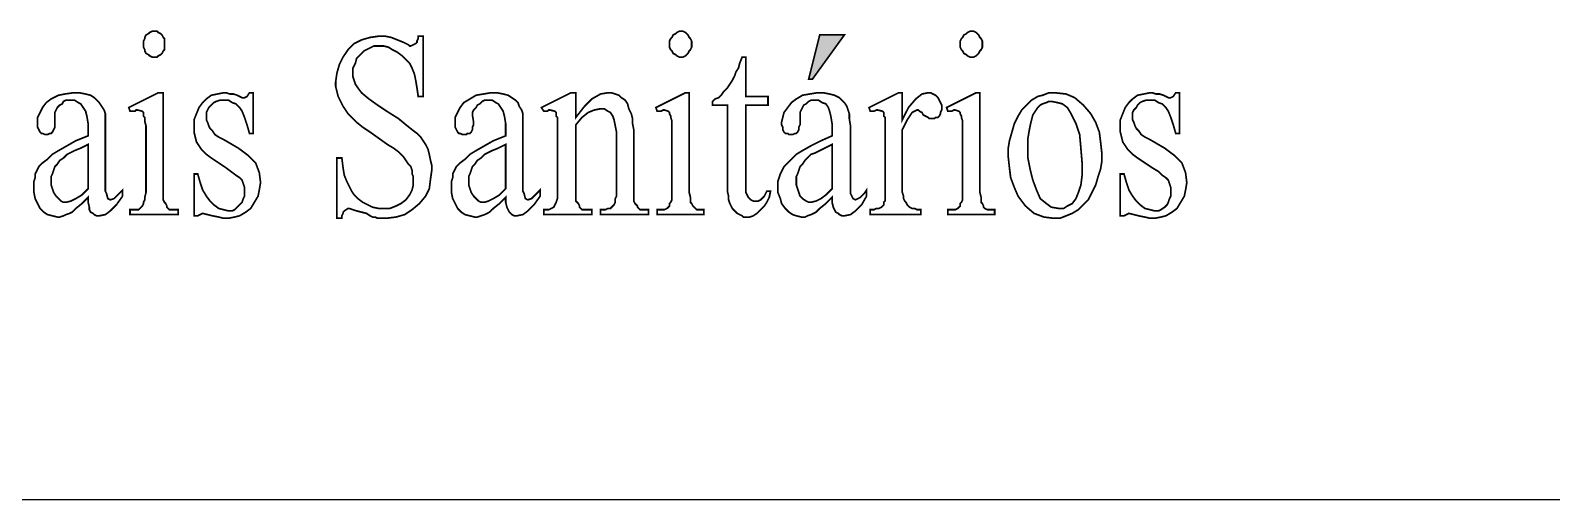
# Model space of a CAD drawing. Extents: x -15546 to -11346, y -11606 to -5666.
# Drawn here: x -13894.8 to -13521.4, y -10881.4 to -10766.1 of the extents above; entities that cross this region are included whole.
import ezdxf

# ---------------------------------------------------------------- set-up
doc = ezdxf.new("R2010")
doc.units = 0
doc.header["$LTSCALE"] = 99
doc.header["$MEASUREMENT"] = 0
doc.layers.add('FINA', color=7, linetype='CONTINUOUS')

msp = doc.modelspace()

# ---------------------------------------------------------------- linework, layer by layer
at = {"layer": 'FINA'}
msp.add_line((-15190.031, -10881.418), (-11446.031, -10881.418), dxfattribs=at)
at = {"layer": 'FINA', "const_width": 0.42}
for points in [[(-13864.306, -10766.349), (-13864.91, -10766.349), (-13865.515, -10766.651), (-13865.817, -10766.954), (-13866.422, -10767.256), (-13866.724, -10767.86), (-13866.724, -10768.163), (-13867.027, -10768.767), (-13867.027, -10769.675), (-13867.027, -10770.279), (-13866.724, -10770.884), (-13866.724, -10771.186), (-13866.422, -10771.791), (-13865.817, -10772.093), (-13865.515, -10772.395), (-13864.91, -10772.698), (-13864.306, -10772.698), (-13863.701, -10772.698), (-13863.399, -10772.395), (-13862.794, -10772.093), (-13862.492, -10771.791), (-13862.189, -10771.186), (-13861.887, -10770.884), (-13861.887, -10770.279), (-13861.887, -10769.675), (-13861.887, -10768.767), (-13861.887, -10768.163), (-13862.189, -10767.86), (-13862.492, -10767.256), (-13862.794, -10766.954), (-13863.399, -10766.651), (-13863.701, -10766.349), (-13864.306, -10766.349)], [(-13798.399, -10767.558), (-13799.609, -10767.558), (-13799.609, -10768.163), (-13799.911, -10768.767), (-13799.911, -10769.07), (-13800.213, -10769.372), (-13801.422, -10769.977), (-13801.725, -10769.977), (-13802.027, -10769.675), (-13802.632, -10769.372), (-13803.236, -10769.07), (-13804.748, -10768.465), (-13806.259, -10767.86), (-13807.771, -10767.558), (-13809.283, -10767.558), (-13811.399, -10767.86), (-13813.515, -10768.465), (-13815.329, -10769.372), (-13816.841, -10770.884), (-13818.05, -10772.698), (-13818.957, -10774.512), (-13819.562, -10776.628), (-13819.864, -10778.744), (-13819.864, -10779.954), (-13819.562, -10781.163), (-13819.26, -10782.372), (-13818.655, -10783.582), (-13818.05, -10784.791), (-13817.446, -10785.697), (-13816.841, -10786.605), (-13815.934, -10787.511), (-13814.725, -10788.721), (-13813.213, -10789.93), (-13811.399, -10791.14), (-13809.283, -10792.651), (-13807.167, -10794.163), (-13805.655, -10795.069), (-13804.446, -10795.977), (-13803.841, -10796.581), (-13803.236, -10797.186), (-13802.632, -10798.092), (-13802.027, -10799), (-13801.422, -10799.604), (-13801.12, -10800.512), (-13801.12, -10801.419), (-13800.817, -10802.023), (-13800.817, -10802.93), (-13800.817, -10804.139), (-13801.12, -10805.349), (-13801.725, -10806.558), (-13802.632, -10807.767), (-13803.841, -10808.675), (-13805.05, -10809.279), (-13806.562, -10809.883), (-13808.074, -10809.883), (-13809.283, -10809.883), (-13810.794, -10809.581), (-13812.004, -10808.977), (-13813.213, -10808.372), (-13814.422, -10807.465), (-13815.329, -10806.558), (-13815.934, -10805.651), (-13816.539, -10804.442), (-13817.143, -10803.232), (-13817.748, -10801.721), (-13818.05, -10799.907), (-13818.352, -10797.488), (-13819.562, -10797.488), (-13819.562, -10812.302), (-13818.352, -10812.302), (-13818.352, -10811.698), (-13818.05, -10811.093), (-13818.05, -10810.79), (-13817.748, -10810.488), (-13816.841, -10809.883), (-13816.539, -10809.883), (-13815.631, -10810.186), (-13814.725, -10810.488), (-13813.515, -10810.79), (-13812.306, -10811.093), (-13811.399, -10811.698), (-13810.794, -10812), (-13810.19, -10812), (-13809.585, -10812.302), (-13808.678, -10812.302), (-13808.074, -10812.302), (-13807.469, -10812.302), (-13805.05, -10812), (-13802.934, -10811.395), (-13801.12, -10810.186), (-13799.306, -10808.675), (-13797.794, -10806.86), (-13796.887, -10805.046), (-13796.585, -10802.627), (-13796.283, -10800.512), (-13796.283, -10799.302), (-13796.585, -10798.092), (-13796.887, -10796.581), (-13797.19, -10795.372), (-13797.794, -10794.163), (-13798.399, -10793.255), (-13799.004, -10792.349), (-13799.911, -10791.442), (-13801.12, -10790.535), (-13802.632, -10789.325), (-13804.446, -10787.814), (-13806.864, -10786.302), (-13809.585, -10784.488), (-13811.702, -10782.977), (-13813.515, -10781.465), (-13814.422, -10780.256), (-13815.027, -10779.349), (-13815.329, -10778.442), (-13815.631, -10777.535), (-13815.631, -10776.628), (-13815.631, -10775.419), (-13815.027, -10774.21), (-13814.725, -10773), (-13813.817, -10772.093), (-13812.911, -10771.186), (-13811.702, -10770.581), (-13810.492, -10769.977), (-13809.283, -10769.977), (-13808.074, -10769.977), (-13806.864, -10770.279), (-13805.957, -10770.884), (-13804.748, -10771.488), (-13803.539, -10772.395), (-13802.632, -10773.302), (-13801.725, -10774.21), (-13801.12, -10775.419), (-13800.515, -10776.93), (-13800.213, -10778.442), (-13799.911, -10780.256), (-13799.609, -10782.372), (-13798.399, -10782.372), (-13798.399, -10767.558)], [(-13735.214, -10766.349), (-13735.516, -10766.349), (-13736.12, -10766.651), (-13736.422, -10766.954), (-13737.027, -10767.256), (-13737.33, -10767.86), (-13737.632, -10768.163), (-13737.934, -10768.767), (-13737.934, -10769.675), (-13737.934, -10770.279), (-13737.632, -10770.884), (-13737.33, -10771.186), (-13737.027, -10771.791), (-13736.422, -10772.093), (-13736.12, -10772.395), (-13735.516, -10772.698), (-13735.214, -10772.698), (-13734.609, -10772.698), (-13734.004, -10772.395), (-13733.702, -10772.093), (-13733.399, -10771.791), (-13733.097, -10771.186), (-13732.795, -10770.884), (-13732.492, -10770.279), (-13732.492, -10769.675), (-13732.492, -10768.767), (-13732.795, -10768.163), (-13733.097, -10767.86), (-13733.399, -10767.256), (-13733.702, -10766.954), (-13734.004, -10766.651), (-13734.609, -10766.349), (-13735.214, -10766.349)], [(-13695.004, -10767.256), (-13701.051, -10767.256), (-13703.772, -10778.139), (-13702.865, -10778.139), (-13695.004, -10767.256)], [(-13663.865, -10766.349), (-13664.167, -10766.349), (-13664.772, -10766.651), (-13665.074, -10766.954), (-13665.679, -10767.256), (-13665.981, -10767.86), (-13666.284, -10768.163), (-13666.586, -10768.767), (-13666.586, -10769.675), (-13666.586, -10770.279), (-13666.284, -10770.884), (-13665.981, -10771.186), (-13665.679, -10771.791), (-13665.074, -10772.093), (-13664.772, -10772.395), (-13664.167, -10772.698), (-13663.865, -10772.698), (-13663.26, -10772.698), (-13662.656, -10772.395), (-13662.353, -10772.093), (-13662.051, -10771.791), (-13661.749, -10771.186), (-13661.447, -10770.884), (-13661.144, -10770.279), (-13661.144, -10769.675), (-13661.144, -10768.767), (-13661.447, -10768.163), (-13661.749, -10767.86), (-13662.051, -10767.256), (-13662.353, -10766.954), (-13662.656, -10766.651), (-13663.26, -10766.349), (-13663.865, -10766.349)], [(-13719.19, -10772.698), (-13720.097, -10772.698), (-13720.702, -10774.21), (-13721.004, -10775.419), (-13721.609, -10776.325), (-13721.911, -10777.233), (-13722.516, -10778.442), (-13723.12, -10779.349), (-13723.725, -10780.256), (-13724.632, -10781.163), (-13725.237, -10782.07), (-13725.842, -10782.674), (-13726.748, -10782.977), (-13727.353, -10783.582), (-13727.353, -10784.488), (-13723.725, -10784.488), (-13723.725, -10804.139), (-13723.725, -10805.651), (-13723.423, -10806.86), (-13723.423, -10807.767), (-13723.12, -10808.675), (-13722.818, -10809.279), (-13722.516, -10809.883), (-13721.911, -10810.488), (-13721.307, -10811.093), (-13720.702, -10811.395), (-13720.097, -10811.698), (-13719.795, -10812), (-13719.19, -10812), (-13718.284, -10812), (-13717.376, -10811.698), (-13716.469, -10811.093), (-13715.562, -10810.186), (-13714.655, -10809.279), (-13714.051, -10808.372), (-13713.446, -10807.163), (-13713.144, -10805.651), (-13714.051, -10805.651), (-13714.353, -10806.255), (-13714.655, -10806.86), (-13714.957, -10807.163), (-13715.26, -10807.465), (-13715.562, -10807.767), (-13716.167, -10808.07), (-13716.469, -10808.07), (-13717.074, -10808.07), (-13717.376, -10808.07), (-13717.981, -10807.767), (-13718.284, -10807.465), (-13718.586, -10807.163), (-13718.888, -10806.558), (-13719.19, -10805.953), (-13719.19, -10804.744), (-13719.19, -10803.535), (-13719.19, -10784.488), (-13713.749, -10784.488), (-13713.749, -10782.372), (-13719.19, -10782.372), (-13719.19, -10772.698)], [(-13880.632, -10807.163), (-13880.632, -10808.372), (-13880.329, -10809.581), (-13880.329, -10810.186), (-13880.027, -10810.79), (-13879.422, -10811.093), (-13879.12, -10811.395), (-13878.515, -10811.698), (-13877.91, -10811.698), (-13876.399, -10811.395), (-13875.189, -10810.488), (-13873.678, -10808.977), (-13872.166, -10806.86), (-13872.166, -10805.349), (-13873.074, -10806.255), (-13873.678, -10806.86), (-13873.98, -10807.163), (-13874.282, -10807.465), (-13875.189, -10807.767), (-13875.794, -10807.465), (-13876.097, -10806.255), (-13876.399, -10805.651), (-13876.399, -10804.442), (-13876.399, -10802.93), (-13876.399, -10801.116), (-13876.399, -10791.442), (-13876.399, -10789.628), (-13876.399, -10787.814), (-13876.399, -10786.605), (-13876.701, -10785.697), (-13877.306, -10784.791), (-13877.91, -10783.884), (-13878.515, -10783.279), (-13879.12, -10782.674), (-13880.027, -10782.07), (-13881.236, -10781.768), (-13882.747, -10781.465), (-13884.259, -10781.465), (-13886.375, -10781.768), (-13887.887, -10782.07), (-13889.701, -10782.977), (-13890.91, -10783.884), (-13891.817, -10785.093), (-13892.422, -10786.302), (-13893.027, -10787.511), (-13893.027, -10788.721), (-13893.027, -10789.325), (-13893.027, -10789.93), (-13892.724, -10790.535), (-13892.422, -10791.14), (-13892.119, -10791.442), (-13891.817, -10791.442), (-13891.213, -10791.744), (-13890.91, -10791.744), (-13890.608, -10791.744), (-13890.004, -10791.442), (-13889.701, -10791.442), (-13889.399, -10791.14), (-13889.096, -10790.535), (-13888.794, -10789.93), (-13888.794, -10789.325), (-13888.794, -10788.721), (-13888.794, -10786.907), (-13888.794, -10786.302), (-13888.492, -10785.697), (-13888.189, -10785.093), (-13887.584, -10784.488), (-13886.98, -10784.186), (-13886.677, -10783.582), (-13886.073, -10783.279), (-13885.166, -10783.279), (-13883.957, -10783.279), (-13883.05, -10783.884), (-13882.445, -10784.186), (-13881.84, -10785.093), (-13881.236, -10786), (-13880.934, -10787.209), (-13880.632, -10789.023), (-13880.632, -10790.837), (-13880.632, -10792.046), (-13883.654, -10793.255), (-13885.771, -10794.465), (-13887.887, -10795.674), (-13889.399, -10796.581), (-13890.608, -10797.79), (-13891.817, -10798.698), (-13892.724, -10799.604), (-13893.329, -10800.814), (-13893.631, -10801.419), (-13893.631, -10802.325), (-13893.933, -10803.232), (-13893.933, -10804.442), (-13893.933, -10805.953), (-13893.631, -10807.465), (-13893.027, -10808.675), (-13892.422, -10809.883), (-13891.515, -10810.79), (-13890.608, -10811.395), (-13889.399, -10811.698), (-13888.189, -10812), (-13887.584, -10812), (-13886.677, -10811.698), (-13886.073, -10811.395), (-13885.166, -10811.093), (-13884.561, -10810.79), (-13883.654, -10809.883), (-13882.143, -10808.675), (-13880.632, -10807.163)], [(-13862.189, -10781.465), (-13863.399, -10781.465), (-13870.655, -10785.093), (-13870.352, -10786), (-13869.747, -10786), (-13869.143, -10786), (-13868.841, -10785.697), (-13868.539, -10785.697), (-13867.329, -10786), (-13867.027, -10786.302), (-13867.027, -10786.605), (-13867.027, -10787.209), (-13866.724, -10787.511), (-13866.724, -10788.418), (-13866.422, -10789.628), (-13866.422, -10791.442), (-13866.422, -10793.558), (-13866.422, -10804.744), (-13866.422, -10805.953), (-13866.724, -10807.163), (-13866.724, -10807.767), (-13867.027, -10808.372), (-13867.027, -10808.675), (-13867.329, -10809.279), (-13867.631, -10809.581), (-13867.934, -10809.883), (-13868.236, -10810.186), (-13868.841, -10810.186), (-13869.445, -10810.186), (-13870.352, -10810.186), (-13870.352, -10811.395), (-13858.562, -10811.395), (-13858.562, -10810.186), (-13859.469, -10810.186), (-13860.073, -10810.186), (-13860.678, -10810.186), (-13860.98, -10809.883), (-13861.283, -10809.581), (-13861.283, -10809.279), (-13861.585, -10808.675), (-13861.887, -10808.372), (-13862.189, -10807.767), (-13862.189, -10807.163), (-13862.189, -10805.953), (-13862.189, -10804.744), (-13862.189, -10781.465)], [(-13840.12, -10781.465), (-13841.027, -10781.465), (-13841.632, -10782.372), (-13842.236, -10782.674), (-13842.538, -10782.674), (-13842.841, -10782.674), (-13843.445, -10782.372), (-13844.05, -10782.07), (-13844.957, -10781.768), (-13845.864, -10781.768), (-13846.771, -10781.465), (-13847.375, -10781.465), (-13848.887, -10781.768), (-13850.399, -10782.07), (-13851.608, -10782.977), (-13852.515, -10783.884), (-13853.422, -10785.093), (-13854.027, -10786.605), (-13854.631, -10788.116), (-13854.631, -10789.93), (-13854.631, -10791.14), (-13854.329, -10792.349), (-13854.027, -10793.558), (-13853.422, -10794.465), (-13852.817, -10795.372), (-13851.608, -10796.581), (-13850.399, -10797.488), (-13848.585, -10798.698), (-13846.771, -10799.907), (-13845.562, -10800.814), (-13844.352, -10801.721), (-13843.445, -10802.325), (-13842.841, -10802.93), (-13842.538, -10803.837), (-13842.236, -10804.744), (-13842.236, -10805.953), (-13842.236, -10806.86), (-13842.538, -10807.465), (-13842.841, -10808.372), (-13843.445, -10808.977), (-13844.05, -10809.581), (-13844.655, -10810.186), (-13845.259, -10810.488), (-13846.167, -10810.488), (-13847.375, -10810.186), (-13848.585, -10809.883), (-13849.794, -10808.977), (-13850.701, -10808.07), (-13851.608, -10806.86), (-13852.515, -10805.349), (-13853.12, -10803.535), (-13853.725, -10801.419), (-13854.631, -10801.419), (-13854.631, -10811.698), (-13853.725, -10811.698), (-13852.515, -10811.093), (-13851.306, -10811.395), (-13850.096, -10811.698), (-13848.585, -10812), (-13847.375, -10812.302), (-13846.167, -10812.302), (-13844.655, -10812), (-13843.445, -10811.698), (-13841.934, -10810.79), (-13840.724, -10809.883), (-13839.817, -10808.372), (-13838.911, -10806.86), (-13838.608, -10805.349), (-13838.306, -10803.535), (-13838.608, -10801.116), (-13839.515, -10798.698), (-13841.329, -10796.884), (-13843.748, -10795.069), (-13847.375, -10792.953), (-13848.585, -10792.349), (-13849.492, -10791.744), (-13850.096, -10790.837), (-13850.701, -10790.232), (-13851.004, -10789.628), (-13851.306, -10788.721), (-13851.608, -10788.116), (-13851.608, -10787.209), (-13851.608, -10786.302), (-13851.306, -10785.697), (-13851.004, -10785.093), (-13850.399, -10784.488), (-13849.794, -10783.884), (-13849.19, -10783.582), (-13848.282, -10783.279), (-13847.375, -10783.279), (-13846.167, -10783.279), (-13845.259, -10783.884), (-13844.352, -10784.186), (-13843.445, -10785.093), (-13842.841, -10786), (-13842.236, -10787.511), (-13841.632, -10789.325), (-13841.027, -10791.442), (-13840.12, -10791.442), (-13840.12, -10781.465)], [(-13778.143, -10807.163), (-13778.143, -10808.372), (-13777.841, -10809.581), (-13777.539, -10810.186), (-13777.237, -10810.79), (-13776.934, -10811.093), (-13776.632, -10811.395), (-13776.027, -10811.698), (-13775.423, -10811.698), (-13773.911, -10811.395), (-13772.702, -10810.488), (-13771.19, -10808.977), (-13769.679, -10806.86), (-13769.679, -10805.349), (-13770.585, -10806.255), (-13771.19, -10806.86), (-13771.492, -10807.163), (-13771.794, -10807.465), (-13772.702, -10807.767), (-13773.306, -10807.465), (-13773.609, -10806.255), (-13773.911, -10805.651), (-13773.911, -10804.442), (-13773.911, -10802.93), (-13773.911, -10801.116), (-13773.911, -10791.442), (-13773.911, -10789.628), (-13773.911, -10787.814), (-13773.911, -10786.605), (-13774.213, -10785.697), (-13774.818, -10784.791), (-13775.12, -10783.884), (-13775.725, -10783.279), (-13776.632, -10782.674), (-13777.539, -10782.07), (-13778.748, -10781.768), (-13780.26, -10781.465), (-13781.772, -10781.465), (-13783.585, -10781.768), (-13785.399, -10782.07), (-13786.911, -10782.977), (-13788.422, -10783.884), (-13789.329, -10785.093), (-13789.934, -10786.302), (-13790.539, -10787.511), (-13790.539, -10788.721), (-13790.539, -10789.325), (-13790.539, -10789.93), (-13790.236, -10790.535), (-13789.934, -10791.14), (-13789.632, -10791.442), (-13789.329, -10791.442), (-13788.724, -10791.744), (-13788.422, -10791.744), (-13787.818, -10791.744), (-13787.515, -10791.442), (-13786.911, -10791.442), (-13786.609, -10791.14), (-13786.306, -10790.535), (-13786.306, -10789.93), (-13786.004, -10789.325), (-13786.004, -10788.721), (-13786.306, -10786.907), (-13786.306, -10786.302), (-13786.004, -10785.697), (-13785.399, -10785.093), (-13785.097, -10784.488), (-13784.492, -10784.186), (-13783.887, -10783.582), (-13783.283, -10783.279), (-13782.678, -10783.279), (-13781.469, -10783.279), (-13780.562, -10783.884), (-13779.957, -10784.186), (-13779.352, -10785.093), (-13778.748, -10786), (-13778.446, -10787.209), (-13778.143, -10789.023), (-13778.143, -10790.837), (-13778.143, -10792.046), (-13781.166, -10793.255), (-13783.283, -10794.465), (-13785.399, -10795.674), (-13786.911, -10796.581), (-13788.12, -10797.79), (-13789.329, -10798.698), (-13790.236, -10799.604), (-13790.841, -10800.814), (-13791.143, -10801.419), (-13791.143, -10802.325), (-13791.446, -10803.232), (-13791.446, -10804.442), (-13791.446, -10805.953), (-13791.143, -10807.465), (-13790.539, -10808.675), (-13789.934, -10809.883), (-13789.027, -10810.79), (-13788.12, -10811.395), (-13786.911, -10811.698), (-13785.701, -10812), (-13785.097, -10812), (-13784.19, -10811.698), (-13783.283, -10811.395), (-13782.678, -10811.093), (-13782.074, -10810.79), (-13781.166, -10809.883), (-13779.655, -10808.675), (-13778.143, -10807.163)], [(-13760.911, -10787.511), (-13760.911, -10781.465), (-13762.12, -10781.465), (-13769.376, -10785.093), (-13768.771, -10786), (-13768.469, -10786), (-13767.865, -10786), (-13767.562, -10785.697), (-13767.26, -10785.697), (-13766.05, -10786), (-13765.748, -10786.302), (-13765.748, -10786.605), (-13765.748, -10787.209), (-13765.446, -10787.511), (-13765.446, -10788.418), (-13765.446, -10789.93), (-13765.446, -10791.744), (-13765.446, -10793.86), (-13765.446, -10804.744), (-13765.446, -10806.255), (-13765.446, -10807.465), (-13765.748, -10808.372), (-13766.05, -10808.977), (-13766.353, -10809.581), (-13766.957, -10809.883), (-13767.562, -10810.186), (-13768.167, -10810.186), (-13768.771, -10810.186), (-13768.771, -10811.395), (-13756.981, -10811.395), (-13756.981, -10810.186), (-13757.888, -10810.186), (-13758.795, -10810.186), (-13759.399, -10810.186), (-13759.702, -10809.883), (-13760.004, -10809.581), (-13760.004, -10809.279), (-13760.307, -10808.675), (-13760.609, -10808.372), (-13760.911, -10808.07), (-13760.911, -10807.163), (-13760.911, -10806.255), (-13760.911, -10804.744), (-13760.911, -10789.325), (-13759.399, -10787.511), (-13757.888, -10786.302), (-13756.376, -10785.697), (-13754.864, -10785.395), (-13753.957, -10785.395), (-13753.051, -10786), (-13752.446, -10786.302), (-13751.841, -10787.209), (-13751.539, -10788.116), (-13751.236, -10789.628), (-13750.934, -10791.14), (-13750.934, -10792.953), (-13750.934, -10804.744), (-13750.934, -10805.953), (-13750.934, -10806.86), (-13751.236, -10807.465), (-13751.236, -10807.767), (-13751.236, -10808.372), (-13751.539, -10808.977), (-13751.841, -10809.279), (-13752.144, -10809.581), (-13752.446, -10809.883), (-13753.051, -10809.883), (-13753.655, -10810.186), (-13754.562, -10810.186), (-13754.864, -10810.186), (-13754.864, -10811.395), (-13743.074, -10811.395), (-13743.074, -10810.186), (-13743.981, -10810.186), (-13744.585, -10810.186), (-13745.19, -10810.186), (-13745.492, -10809.883), (-13745.795, -10809.581), (-13745.795, -10809.279), (-13746.097, -10808.977), (-13746.399, -10808.675), (-13746.702, -10808.07), (-13746.702, -10807.163), (-13746.702, -10805.953), (-13746.702, -10804.744), (-13746.702, -10792.349), (-13746.702, -10790.535), (-13747.004, -10789.023), (-13747.004, -10787.814), (-13747.307, -10786.605), (-13747.911, -10785.395), (-13748.213, -10784.186), (-13748.818, -10783.279), (-13749.725, -10782.674), (-13750.33, -10782.07), (-13751.236, -10781.768), (-13752.144, -10781.465), (-13753.051, -10781.465), (-13754.864, -10781.768), (-13756.981, -10782.977), (-13758.795, -10784.791), (-13760.911, -10787.511)], [(-13733.097, -10781.465), (-13734.004, -10781.465), (-13741.26, -10785.093), (-13740.958, -10786), (-13740.353, -10786), (-13740.051, -10786), (-13739.446, -10785.697), (-13739.144, -10785.697), (-13738.237, -10786), (-13737.934, -10786.302), (-13737.934, -10786.605), (-13737.632, -10787.209), (-13737.632, -10787.511), (-13737.33, -10788.418), (-13737.33, -10789.628), (-13737.33, -10791.442), (-13737.33, -10793.558), (-13737.33, -10804.744), (-13737.33, -10805.953), (-13737.33, -10807.163), (-13737.33, -10807.767), (-13737.632, -10808.372), (-13737.934, -10808.675), (-13737.934, -10809.279), (-13738.237, -10809.581), (-13738.539, -10809.883), (-13739.144, -10810.186), (-13739.446, -10810.186), (-13740.051, -10810.186), (-13740.958, -10810.186), (-13740.958, -10811.395), (-13729.469, -10811.395), (-13729.469, -10810.186), (-13730.377, -10810.186), (-13730.981, -10810.186), (-13731.283, -10810.186), (-13731.585, -10809.883), (-13731.887, -10809.581), (-13732.19, -10809.279), (-13732.492, -10808.675), (-13732.795, -10808.372), (-13732.795, -10807.767), (-13732.795, -10807.163), (-13733.097, -10805.953), (-13733.097, -10804.744), (-13733.097, -10781.465)], [(-13698.027, -10807.163), (-13698.027, -10808.372), (-13697.725, -10809.581), (-13697.423, -10810.186), (-13697.12, -10810.79), (-13696.516, -10811.093), (-13696.214, -10811.395), (-13695.609, -10811.698), (-13695.004, -10811.698), (-13693.493, -10811.395), (-13692.283, -10810.488), (-13690.772, -10808.977), (-13689.562, -10806.86), (-13689.562, -10805.349), (-13690.167, -10806.255), (-13690.772, -10806.86), (-13691.074, -10807.163), (-13691.679, -10807.465), (-13692.283, -10807.767), (-13692.888, -10807.465), (-13693.493, -10806.255), (-13693.493, -10805.651), (-13693.493, -10804.442), (-13693.493, -10802.93), (-13693.493, -10801.116), (-13693.493, -10791.442), (-13693.493, -10789.628), (-13693.795, -10787.814), (-13693.795, -10786.605), (-13694.097, -10785.697), (-13694.4, -10784.791), (-13695.004, -10783.884), (-13695.609, -10783.279), (-13696.214, -10782.674), (-13697.423, -10782.07), (-13698.632, -10781.768), (-13700.144, -10781.465), (-13701.655, -10781.465), (-13703.47, -10781.768), (-13705.283, -10782.07), (-13706.795, -10782.977), (-13708.004, -10783.884), (-13708.911, -10785.093), (-13709.818, -10786.302), (-13710.12, -10787.511), (-13710.423, -10788.721), (-13710.423, -10789.325), (-13710.12, -10789.93), (-13710.12, -10790.535), (-13709.818, -10791.14), (-13709.516, -10791.442), (-13708.911, -10791.442), (-13708.609, -10791.744), (-13708.004, -10791.744), (-13707.702, -10791.744), (-13707.097, -10791.442), (-13706.795, -10791.442), (-13706.493, -10791.14), (-13706.19, -10790.535), (-13706.19, -10789.93), (-13705.888, -10789.325), (-13705.888, -10788.721), (-13705.888, -10786.907), (-13705.888, -10786.302), (-13705.586, -10785.697), (-13705.283, -10785.093), (-13704.981, -10784.488), (-13704.376, -10784.186), (-13703.772, -10783.582), (-13703.167, -10783.279), (-13702.26, -10783.279), (-13701.353, -10783.279), (-13700.446, -10783.884), (-13699.539, -10784.186), (-13698.935, -10785.093), (-13698.632, -10786), (-13698.33, -10787.209), (-13698.027, -10789.023), (-13698.027, -10790.837), (-13698.027, -10792.046), (-13700.749, -10793.255), (-13703.167, -10794.465), (-13705.283, -10795.674), (-13706.795, -10796.581), (-13708.004, -10797.79), (-13708.911, -10798.698), (-13709.818, -10799.604), (-13710.423, -10800.814), (-13710.725, -10801.419), (-13711.028, -10802.325), (-13711.33, -10803.232), (-13711.33, -10804.442), (-13711.33, -10805.953), (-13710.725, -10807.465), (-13710.423, -10808.675), (-13709.516, -10809.883), (-13708.609, -10810.79), (-13707.702, -10811.395), (-13706.795, -10811.698), (-13705.586, -10812), (-13704.679, -10812), (-13704.074, -10811.698), (-13703.167, -10811.395), (-13702.562, -10811.093), (-13701.958, -10810.79), (-13701.051, -10809.883), (-13699.539, -10808.675), (-13698.027, -10807.163)], [(-13680.795, -10781.465), (-13681.702, -10781.465), (-13688.958, -10785.093), (-13688.655, -10786), (-13688.051, -10786), (-13687.749, -10786), (-13687.144, -10785.697), (-13686.841, -10785.697), (-13685.632, -10786), (-13685.33, -10786.302), (-13685.33, -10786.605), (-13685.33, -10787.209), (-13685.027, -10787.511), (-13685.027, -10788.116), (-13685.027, -10789.628), (-13685.027, -10791.442), (-13685.027, -10793.558), (-13685.027, -10804.744), (-13685.027, -10805.953), (-13685.027, -10806.86), (-13685.027, -10807.465), (-13685.027, -10808.07), (-13685.33, -10808.372), (-13685.33, -10808.977), (-13685.632, -10809.279), (-13685.935, -10809.581), (-13686.539, -10809.883), (-13687.144, -10809.883), (-13687.749, -10810.186), (-13688.655, -10810.186), (-13688.655, -10811.395), (-13676.26, -10811.395), (-13676.26, -10810.186), (-13677.167, -10810.186), (-13677.772, -10809.883), (-13678.377, -10809.883), (-13678.981, -10809.581), (-13679.284, -10809.279), (-13679.586, -10808.977), (-13679.888, -10808.372), (-13680.19, -10808.07), (-13680.492, -10807.465), (-13680.492, -10806.86), (-13680.795, -10805.953), (-13680.795, -10804.744), (-13680.795, -10790.535), (-13680.19, -10789.325), (-13679.586, -10788.116), (-13678.981, -10787.209), (-13678.377, -10786.302), (-13677.167, -10785.697), (-13676.865, -10785.697), (-13676.563, -10786), (-13675.958, -10786.302), (-13675.655, -10786.907), (-13675.051, -10787.209), (-13674.446, -10787.511), (-13674.144, -10787.814), (-13673.539, -10787.814), (-13672.934, -10787.814), (-13672.632, -10787.511), (-13672.028, -10787.511), (-13671.725, -10787.209), (-13671.423, -10786.605), (-13671.423, -10786.302), (-13671.121, -10785.697), (-13671.121, -10785.093), (-13671.121, -10784.488), (-13671.423, -10783.884), (-13671.725, -10783.279), (-13672.028, -10782.674), (-13672.632, -10782.07), (-13673.237, -10781.768), (-13673.842, -10781.465), (-13674.446, -10781.465), (-13675.958, -10781.768), (-13677.469, -10782.977), (-13679.284, -10785.093), (-13680.795, -10788.116), (-13680.795, -10781.465)], [(-13661.749, -10781.465), (-13662.656, -10781.465), (-13669.911, -10785.093), (-13669.609, -10786), (-13669.005, -10786), (-13668.702, -10786), (-13668.097, -10785.697), (-13667.795, -10785.697), (-13666.888, -10786), (-13666.586, -10786.302), (-13666.586, -10786.605), (-13666.284, -10787.209), (-13666.284, -10787.511), (-13665.981, -10788.418), (-13665.981, -10789.628), (-13665.981, -10791.442), (-13665.981, -10793.558), (-13665.981, -10804.744), (-13665.981, -10805.953), (-13665.981, -10807.163), (-13665.981, -10807.767), (-13666.284, -10808.372), (-13666.586, -10808.675), (-13666.586, -10809.279), (-13666.888, -10809.581), (-13667.191, -10809.883), (-13667.795, -10810.186), (-13668.097, -10810.186), (-13668.702, -10810.186), (-13669.609, -10810.186), (-13669.609, -10811.395), (-13658.121, -10811.395), (-13658.121, -10810.186), (-13659.028, -10810.186), (-13659.633, -10810.186), (-13659.935, -10810.186), (-13660.539, -10809.883), (-13660.842, -10809.581), (-13660.842, -10809.279), (-13661.144, -10808.675), (-13661.447, -10808.372), (-13661.447, -10807.767), (-13661.447, -10807.163), (-13661.749, -10805.953), (-13661.749, -10804.744), (-13661.749, -10781.465)], [(-13643.307, -10781.465), (-13644.819, -10781.465), (-13646.33, -10782.07), (-13647.539, -10782.372), (-13649.051, -10783.279), (-13650.26, -10784.488), (-13651.47, -10785.697), (-13652.377, -10787.209), (-13653.284, -10789.023), (-13653.888, -10791.14), (-13654.493, -10793.255), (-13654.795, -10795.069), (-13654.795, -10797.186), (-13654.493, -10799.907), (-13654.191, -10802.325), (-13653.284, -10804.744), (-13652.377, -10806.86), (-13650.562, -10809.279), (-13648.446, -10811.093), (-13646.027, -10812), (-13643.609, -10812.302), (-13642.098, -10812.302), (-13640.586, -10811.698), (-13639.074, -10811.093), (-13637.563, -10810.186), (-13636.354, -10808.977), (-13635.144, -10807.767), (-13634.237, -10805.953), (-13633.33, -10804.139), (-13632.725, -10802.023), (-13632.121, -10800.209), (-13631.819, -10798.395), (-13631.819, -10796.279), (-13632.121, -10793.558), (-13632.423, -10791.14), (-13633.33, -10788.721), (-13634.54, -10786.605), (-13636.354, -10784.488), (-13638.469, -10782.674), (-13640.586, -10781.768), (-13643.307, -10781.465)], [(-13612.772, -10781.465), (-13613.679, -10781.465), (-13614.284, -10782.372), (-13614.889, -10782.674), (-13615.191, -10782.674), (-13615.493, -10782.674), (-13616.098, -10782.372), (-13616.702, -10782.07), (-13617.61, -10781.768), (-13618.516, -10781.768), (-13619.423, -10781.465), (-13620.028, -10781.465), (-13621.539, -10781.768), (-13623.051, -10782.07), (-13624.26, -10782.977), (-13625.168, -10783.884), (-13626.074, -10785.093), (-13626.679, -10786.605), (-13627.284, -10788.116), (-13627.284, -10789.93), (-13627.284, -10791.14), (-13626.982, -10792.349), (-13626.679, -10793.558), (-13626.074, -10794.465), (-13625.47, -10795.372), (-13624.26, -10796.581), (-13623.051, -10797.488), (-13621.237, -10798.698), (-13619.423, -10799.907), (-13617.912, -10800.814), (-13617.005, -10801.721), (-13616.098, -10802.325), (-13615.493, -10802.93), (-13615.191, -10803.837), (-13614.889, -10804.744), (-13614.889, -10805.953), (-13614.889, -10806.86), (-13615.191, -10807.465), (-13615.493, -10808.372), (-13615.795, -10808.977), (-13616.4, -10809.581), (-13617.307, -10810.186), (-13617.912, -10810.488), (-13618.819, -10810.488), (-13620.028, -10810.186), (-13621.237, -10809.883), (-13622.447, -10808.977), (-13623.353, -10808.07), (-13624.26, -10806.86), (-13625.168, -10805.349), (-13625.772, -10803.535), (-13626.377, -10801.419), (-13627.284, -10801.419), (-13627.284, -10811.698), (-13626.377, -10811.698), (-13625.168, -10811.093), (-13623.958, -10811.395), (-13622.749, -10811.698), (-13621.237, -10812), (-13620.028, -10812.302), (-13618.819, -10812.302), (-13617.307, -10812), (-13616.098, -10811.698), (-13614.586, -10810.79), (-13613.377, -10809.883), (-13612.47, -10808.372), (-13611.563, -10806.86), (-13611.26, -10805.349), (-13610.958, -10803.535), (-13611.26, -10801.116), (-13612.167, -10798.698), (-13613.982, -10796.884), (-13616.4, -10795.069), (-13620.028, -10792.953), (-13621.237, -10792.349), (-13622.144, -10791.744), (-13622.749, -10790.837), (-13623.353, -10790.232), (-13623.656, -10789.628), (-13623.958, -10788.721), (-13624.26, -10788.116), (-13624.26, -10787.209), (-13624.26, -10786.302), (-13623.958, -10785.697), (-13623.353, -10785.093), (-13623.051, -10784.488), (-13622.447, -10783.884), (-13621.842, -10783.582), (-13620.935, -10783.279), (-13620.028, -10783.279), (-13618.819, -10783.279), (-13617.912, -10783.884), (-13617.005, -10784.186), (-13616.098, -10785.093), (-13615.493, -10786), (-13614.889, -10787.511), (-13614.284, -10789.325), (-13613.679, -10791.442), (-13612.772, -10791.442), (-13612.772, -10781.465)], [(-13644.214, -10783.582), (-13642.702, -10783.884), (-13641.493, -10784.186), (-13640.284, -10785.093), (-13639.377, -10786.605), (-13638.167, -10789.023), (-13637.26, -10791.744), (-13636.958, -10795.069), (-13636.656, -10798.698), (-13636.656, -10801.721), (-13636.958, -10804.139), (-13637.563, -10805.953), (-13638.167, -10807.465), (-13639.074, -10808.675), (-13640.284, -10809.279), (-13641.19, -10809.883), (-13642.4, -10809.883), (-13644.214, -10809.581), (-13645.423, -10808.675), (-13646.935, -10807.465), (-13647.842, -10805.349), (-13648.749, -10802.93), (-13649.354, -10800.512), (-13649.958, -10797.488), (-13649.958, -10794.465), (-13649.958, -10792.651), (-13649.656, -10790.837), (-13649.354, -10789.325), (-13649.051, -10788.116), (-13648.749, -10786.907), (-13648.144, -10786), (-13647.539, -10785.093), (-13646.935, -10784.488), (-13646.33, -10784.186), (-13645.423, -10783.884), (-13644.819, -10783.582), (-13644.214, -10783.582)], [(-13880.632, -10805.046), (-13882.143, -10806.558), (-13883.654, -10807.465), (-13884.864, -10808.07), (-13886.073, -10808.372), (-13886.677, -10808.372), (-13887.282, -10808.07), (-13887.887, -10807.465), (-13888.492, -10806.86), (-13889.096, -10805.953), (-13889.399, -10805.046), (-13889.701, -10804.139), (-13889.701, -10802.93), (-13889.701, -10802.023), (-13889.399, -10801.419), (-13889.096, -10800.512), (-13888.794, -10799.604), (-13888.189, -10799), (-13887.584, -10798.092), (-13886.677, -10797.488), (-13885.771, -10796.581), (-13885.166, -10796.279), (-13883.957, -10795.674), (-13882.445, -10795.069), (-13880.632, -10794.163), (-13880.632, -10805.046)], [(-13778.143, -10805.046), (-13779.655, -10806.558), (-13781.166, -10807.465), (-13782.376, -10808.07), (-13783.283, -10808.372), (-13784.19, -10808.372), (-13784.795, -10808.07), (-13785.399, -10807.465), (-13786.004, -10806.86), (-13786.609, -10805.953), (-13786.911, -10805.046), (-13787.213, -10804.139), (-13787.213, -10802.93), (-13787.213, -10802.023), (-13786.911, -10801.419), (-13786.609, -10800.512), (-13786.306, -10799.604), (-13785.701, -10799), (-13785.097, -10798.092), (-13784.19, -10797.488), (-13783.283, -10796.581), (-13782.678, -10796.279), (-13781.469, -10795.674), (-13779.957, -10795.069), (-13778.143, -10794.163), (-13778.143, -10805.046)], [(-13698.027, -10805.046), (-13699.539, -10806.558), (-13700.749, -10807.465), (-13701.958, -10808.07), (-13703.167, -10808.372), (-13703.772, -10808.372), (-13704.376, -10808.07), (-13705.283, -10807.465), (-13705.888, -10806.86), (-13706.19, -10805.953), (-13706.493, -10805.046), (-13706.795, -10804.139), (-13706.795, -10802.93), (-13706.795, -10802.023), (-13706.493, -10801.419), (-13706.19, -10800.512), (-13705.888, -10799.604), (-13705.283, -10799), (-13704.679, -10798.092), (-13704.074, -10797.488), (-13703.167, -10796.581), (-13702.26, -10796.279), (-13701.051, -10795.674), (-13699.841, -10795.069), (-13698.027, -10794.163), (-13698.027, -10805.046)]]:
    msp.add_lwpolyline(points, dxfattribs=at)
at = {"layer": 'FINA'}
msp.add_solid([(-13695.004, -10767.256), (-13701.051, -10767.256), (-13702.865, -10778.139), (-13703.772, -10778.139)], dxfattribs=at)

doc.saveas('drawing.dxf')
